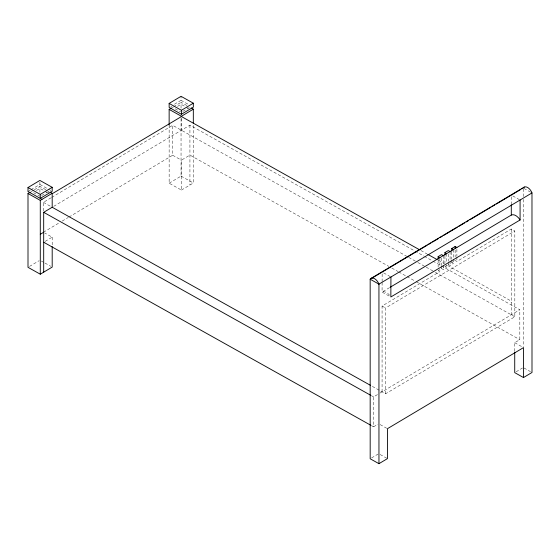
<?xml version="1.0" encoding="UTF-8"?>
<svg xmlns="http://www.w3.org/2000/svg" width="560" height="560" viewBox="0 0 560 560"><rect width="100%" height="100%" fill="white"/><g stroke="black" fill="none" stroke-linecap="round" stroke-linejoin="round"><path stroke-width="0.42" stroke-dasharray="2.8 2.1" d="M382.116 282.513L382.067 292.082L390.11 296.583M382.116 281.645L382.165 272.076M28 191.513L30.233 190.183M30.975 189.742L39.907 184.422L39.9 182.028M174.482 104.216L181.041 100.31L181.041 96.32M33.579 190.218L31.458 191.485L40.229 196.392M34.293 189.791L39.956 186.417M173.6 106.736L181.097 102.305M36.414 190.519L39.956 188.412L44.345 190.862M177.555 106.414L181.097 104.3L185.486 106.757M41.643 195.545L48.734 191.324L46.536 190.099M182.784 111.433L189.868 107.212L189.868 109.207M43.414 210.896L43.414 202.342L50.932 197.869M51.681 197.421L172.648 125.328L407.939 256.97M53.69 206.36L189.924 125.167L423.822 256.032M43.421 232.267L59.199 222.866M62.202 221.074L68.215 217.49M68.964 217.042L172.655 155.253L172.648 125.328M45.108 241.402L52.192 237.174L44.884 233.086M169.141 125.027L169.148 183.211L181.433 190.085L181.426 160.16L189.931 155.092L388.78 266.35M29.498 266.434L39.165 260.673M169.148 183.211L181.048 176.12L181.041 117.936M181.433 190.085L193.333 182.987L193.326 124.81M389.578 287.609L382.067 292.082A8.855 5.194 59.2 0 1 389.55 295.183M441.532 265.965L441.532 268.583L438.13 270.606L439.887 271.593L439.887 269.843M448.336 261.912L448.336 264.53L444.934 266.553L446.691 267.54L446.691 264.922M453.488 259.119L453.488 263.487L451.738 262.5L455.14 260.477L456.89 261.457L511.308 229.026L514.815 230.993L514.829 316.778L385.588 393.792L370.65 385.434M382.081 391.832L382.074 306.047L439.887 271.593M441.532 268.583L443.289 269.563L446.691 267.54M448.336 264.53L450.093 265.51L453.488 263.487M385.588 393.792L385.581 308.007L514.815 230.993M371.294 425.544L373.583 426.818L373.576 396.893L379.246 393.519M379.953 393.099L519.82 309.743L424.585 256.459M373.583 426.818L377.951 424.214M514.724 351.26L514.724 342.706L519.82 339.668L519.82 309.743M371.602 457.926L377.979 454.125M516.138 371.791L522.515 367.99M523.936 188.426L530.516 192.108M512.764 195.93L519.344 199.612M181.041 100.31L188.265 104.349M186.949 105.574L181.041 102.305L181.041 108.381M186.214 107.163L188.405 108.388M170.842 106.393L180.635 111.874M420.917 250.53L427.014 253.939M438.459 260.344L444.556 263.753M447.608 265.461L509.383 300.027L510.664 301.119L511.315 302.841M408.702 257.397L417.06 262.073M417.823 262.5L425.425 266.756M426.181 267.176L434.546 271.859M435.302 272.279L514.829 316.778M391.825 268.058L397.922 271.467M398.685 271.894L406.301 276.157M407.064 276.584L415.443 281.267M416.206 281.694L519.82 339.668M514.724 342.706L523.495 347.62M383.628 272.895L390.208 276.577M172.655 155.253L181.426 160.16M181.048 176.12L193.333 182.987M523.957 367.976L530.537 371.658M382.074 306.047L385.581 308.007M39.907 184.422L47.852 188.867M48.573 189.273L50.743 190.484M45.808 189.686L39.907 186.417L39.907 193.361M45.073 191.275L47.271 192.5M43.414 202.342L50.729 206.437M371.294 395.619L373.576 396.893M380.149 424.599L386.729 428.281M41.356 261.037L44.247 262.654M44.968 263.06L50.75 266.294M380.149 454.524L386.729 458.206M523.208 188.895L523.208 198.478M523.208 199.353L523.222 346.647M511.301 196.847L511.301 203.791M511.308 229.026L511.315 314.811M456.89 249.235L456.89 256.221M456.89 257.096L456.89 261.457M455.133 249.998L455.14 256.984M453.488 249.522L453.488 258.244M451.738 252.028L451.738 259.014M451.738 259.882L451.738 262.5M450.086 251.545L450.086 260.274M450.086 261.149L450.093 265.51M448.336 254.058L448.336 261.037M446.684 253.575L446.691 261.429M444.934 256.081L444.934 263.067M443.289 255.598L443.289 264.327M443.289 265.202L443.289 269.563M441.532 258.111L441.532 265.09M439.887 257.628L439.887 266.357M438.13 260.134L438.13 267.12M189.924 125.167L189.931 185.017M181.426 118.265L181.426 130.235M52.192 237.174L52.192 245.728M48.734 191.324L48.734 193.319"/><path stroke-width="0.84" d="M390.936 276.983L390.845 296.989L520.079 219.975L520.079 200.025M53.2 193.151L181.454 116.55L419.391 249.676M41.986 199.367L28 191.513L28 187.523L39.9 180.432L52.185 187.306L52.185 191.296L40.229 198.387L40.285 194.397L52.185 187.306M169.141 103.411L181.041 96.32L193.326 103.194L193.326 107.184L181.37 114.275L169.141 107.401L169.141 103.411L181.419 110.285L193.326 103.194M52.192 246.582L52.192 267.099L40.292 274.197L28.007 267.323L28 193.508L30.233 192.178M169.141 125.027L169.141 109.396L171.374 108.066M40.292 274.197L40.285 200.382L52.185 193.291L50.022 192.073M191.156 107.961L193.326 109.179L181.426 116.27L169.141 109.396M43.694 272.167L43.687 212.317L52.192 207.256L52.185 193.291M40.285 234.297L43.687 232.267M371.273 278.257L524.314 187.054M427.21 245.231L370.167 279.223L370.181 458.773L378.959 463.68L387.457 458.612L387.457 428.687L523.495 347.62L523.495 377.545L514.724 372.631L514.724 352.114M428.715 244.335L430.969 242.991M432.467 242.095L438.473 238.518M439.978 237.622L442.225 236.278M443.73 235.382L457.247 227.332M458.745 226.436L464.751 222.852M466.256 221.963L468.51 220.619M470.008 219.723L491.029 207.193M492.534 206.297L494.788 204.96M496.286 204.064L520.233 189.791M521.717 188.909L523.208 188.02A6.923 4.06 59.2 0 1 527.59 187.481A6.923 4.06 59.2 0 1 531.979 192.927L532 372.477L523.495 377.545M531.979 192.927L378.938 284.137L378.959 463.68M438.13 259.266L438.13 256.641L441.532 254.618L443.289 255.598M444.934 255.206L444.934 252.588L448.336 250.565L450.086 251.545M451.738 251.153L451.738 248.535L455.133 246.512L456.89 247.492M390.327 287.161L511.308 215.061L511.301 204.652M451.738 248.535L453.488 249.522M444.934 252.588L446.684 253.575M438.13 256.641L439.887 257.628M427.777 254.366L436.933 259.49M28 187.523L40.285 194.397M28 193.508L40.285 200.382M52.192 207.256L370.65 385.434M43.687 212.317L370.531 395.192M43.687 242.242L370.531 425.117M455.133 246.512L455.133 248.255M193.326 109.179L193.326 123.074M181.419 110.285L181.419 114.275M511.308 215.061A8.855 5.194 59.2 0 1 520.079 219.975M378.938 284.137L370.167 279.223A6.923 4.06 59.2 0 1 374.549 278.684A6.923 4.06 59.2 0 1 378.938 284.137"/></g></svg>
